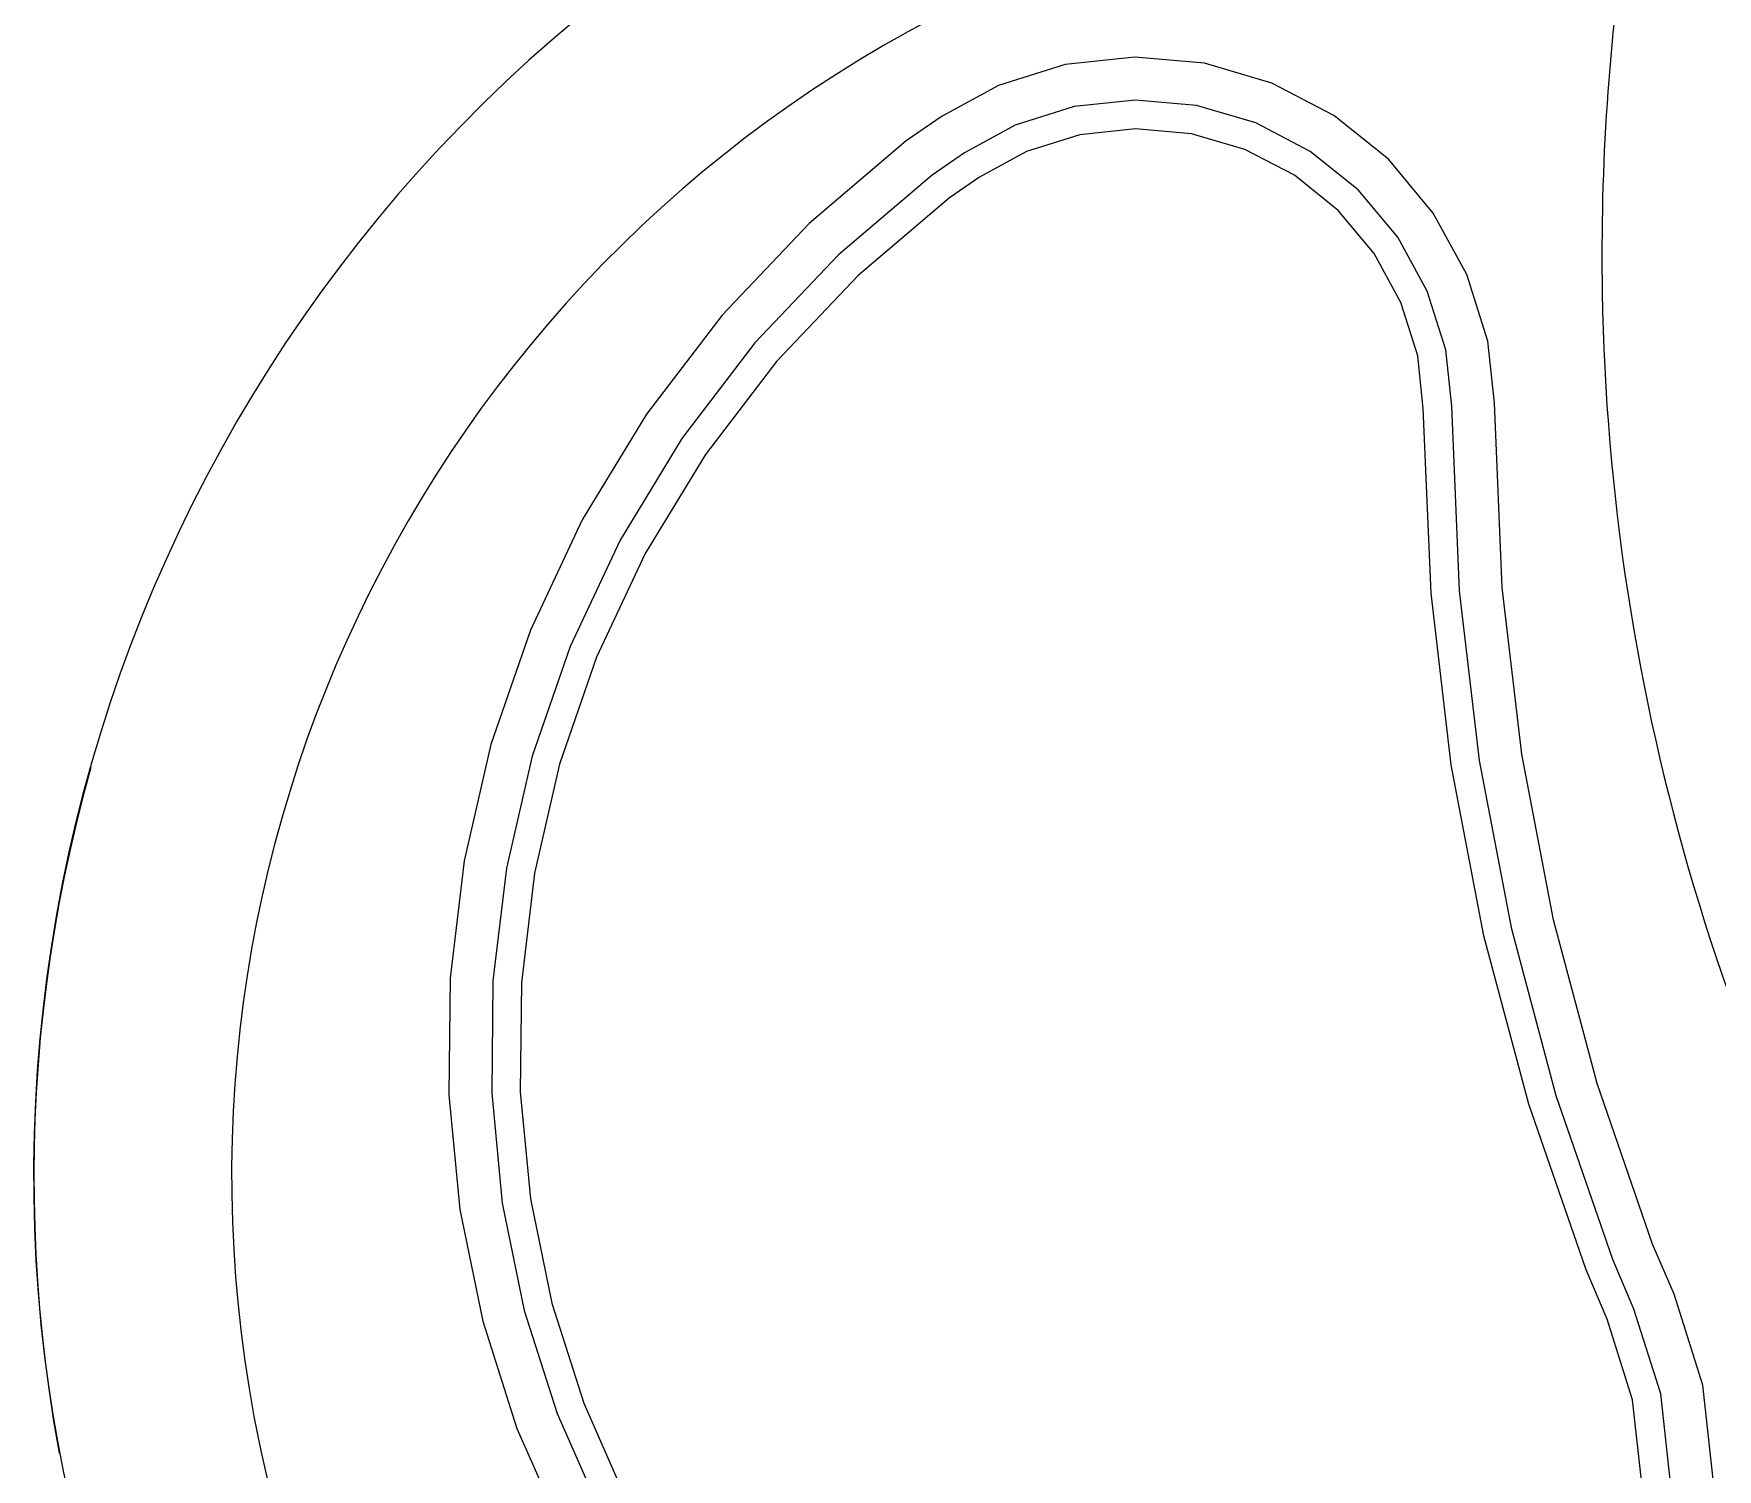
# Model space of a CAD drawing. Header units: millimetres. Extents: x -14000 to -11893, y 5996570 to 5998427.
# Drawn here: x -13041.23 to -13019.97, y 5997231.31 to 5997249.43 of the extents above; entities that cross this region are included whole.
import ezdxf

# ---------------------------------------------------------------- set-up
doc = ezdxf.new("R2010")
doc.units = ezdxf.units.MM
doc.header["$LTSCALE"] = 0.25
doc.layers.add('3_sidewalk_UNBC', color=253, linetype='Continuous')

msp = doc.modelspace()

# ---------------------------------------------------------------- linework, layer by layer
at = {"layer": '3_sidewalk_UNBC'}
for p, q in [((-13028.204, 5997249.042), (-13029.047, 5997248.777)), ((-13027.325, 5997249.136), (-13028.204, 5997249.042)), ((-13026.445, 5997249.058), (-13027.325, 5997249.136)), ((-13025.597, 5997248.809), (-13026.445, 5997249.058)), ((-13029.047, 5997248.777), (-13029.757, 5997248.389)), ((-13024.814, 5997248.4), (-13025.597, 5997248.809)), ((-13028.093, 5997248.511), (-13028.835, 5997248.278)), ((-13027.32, 5997248.594), (-13028.093, 5997248.511)), ((-13026.546, 5997248.525), (-13027.32, 5997248.594)), ((-13025.8, 5997248.306), (-13026.546, 5997248.525)), ((-13029.757, 5997248.389), (-13030.213, 5997248.078)), ((-13025.112, 5997247.946), (-13025.8, 5997248.306)), ((-13024.126, 5997247.846), (-13024.814, 5997248.4)), ((-13030.213, 5997248.078), (-13031.439, 5997247.035)), ((-13028.835, 5997248.278), (-13029.475, 5997247.928)), ((-13028.019, 5997248.156), (-13028.693, 5997247.945)), ((-13027.317, 5997248.232), (-13028.019, 5997248.156)), ((-13026.613, 5997248.17), (-13027.317, 5997248.232)), ((-13025.936, 5997247.971), (-13026.613, 5997248.17)), ((-13029.475, 5997247.928), (-13029.885, 5997247.648)), ((-13028.693, 5997247.945), (-13029.287, 5997247.621)), ((-13025.31, 5997247.644), (-13025.936, 5997247.971)), ((-13024.506, 5997247.459), (-13025.112, 5997247.946)), ((-13023.559, 5997247.168), (-13024.126, 5997247.846)), ((-13029.885, 5997247.648), (-13031.068, 5997246.642)), ((-13029.287, 5997247.621), (-13029.667, 5997247.362)), ((-13024.76, 5997247.201), (-13025.31, 5997247.644)), ((-13024.008, 5997246.863), (-13024.506, 5997247.459)), ((-13029.667, 5997247.362), (-13030.82, 5997246.381)), ((-13031.439, 5997247.035), (-13032.536, 5997245.88)), ((-13024.306, 5997246.659), (-13024.76, 5997247.201)), ((-13023.135, 5997246.393), (-13023.559, 5997247.168)), ((-13023.635, 5997246.181), (-13024.008, 5997246.863)), ((-13031.068, 5997246.642), (-13032.124, 5997245.529)), ((-13023.968, 5997246.039), (-13024.306, 5997246.659)), ((-13030.82, 5997246.381), (-13031.85, 5997245.295)), ((-13022.871, 5997245.55), (-13023.135, 5997246.393)), ((-13023.402, 5997245.439), (-13023.635, 5997246.181)), ((-13023.756, 5997245.365), (-13023.968, 5997246.039)), ((-13032.536, 5997245.88), (-13033.493, 5997244.628)), ((-13032.124, 5997245.529), (-13033.046, 5997244.323)), ((-13022.787, 5997244.77), (-13022.871, 5997245.55)), ((-13023.685, 5997244.702), (-13023.756, 5997245.365)), ((-13023.326, 5997244.729), (-13023.402, 5997245.439)), ((-13031.85, 5997245.295), (-13032.748, 5997244.119)), ((-13023.586, 5997242.368), (-13023.685, 5997244.702)), ((-13023.227, 5997242.397), (-13023.326, 5997244.729)), ((-13022.689, 5997242.44), (-13022.787, 5997244.77)), ((-13033.493, 5997244.628), (-13034.302, 5997243.295)), ((-13033.046, 5997244.323), (-13033.825, 5997243.04)), ((-13032.748, 5997244.119), (-13033.508, 5997242.869)), ((-13034.302, 5997243.295), (-13034.957, 5997241.9)), ((-13033.825, 5997243.04), (-13034.456, 5997241.697)), ((-13033.508, 5997242.869), (-13034.122, 5997241.561)), ((-13023.332, 5997240.2), (-13023.586, 5997242.368)), ((-13022.976, 5997240.255), (-13023.227, 5997242.397)), ((-13022.442, 5997240.337), (-13022.689, 5997242.44)), ((-13034.957, 5997241.9), (-13035.455, 5997240.459)), ((-13034.456, 5997241.697), (-13034.935, 5997240.31)), ((-13034.122, 5997241.561), (-13034.588, 5997240.211)), ((-13035.455, 5997240.459), (-13035.792, 5997238.99)), ((-13034.935, 5997240.31), (-13035.259, 5997238.897)), ((-13022.569, 5997238.126), (-13022.976, 5997240.255)), ((-13022.042, 5997238.246), (-13022.442, 5997240.337)), ((-13034.588, 5997240.211), (-13034.904, 5997238.835)), ((-13022.92, 5997238.045), (-13023.332, 5997240.2)), ((-13035.792, 5997238.99), (-13035.968, 5997237.51)), ((-13035.259, 5997238.897), (-13035.429, 5997237.475)), ((-13034.904, 5997238.835), (-13035.069, 5997237.451)), ((-13022.008, 5997236.022), (-13022.569, 5997238.126)), ((-13021.491, 5997236.18), (-13022.042, 5997238.246)), ((-13022.352, 5997235.917), (-13022.92, 5997238.045)), ((-13035.968, 5997237.51), (-13035.986, 5997236.037)), ((-13035.429, 5997237.475), (-13035.445, 5997236.059)), ((-13035.069, 5997237.451), (-13035.085, 5997236.074)), ((-13020.79, 5997234.15), (-13021.491, 5997236.18)), ((-13035.986, 5997236.037), (-13035.847, 5997234.587)), ((-13035.445, 5997236.059), (-13035.312, 5997234.667)), ((-13035.085, 5997236.074), (-13034.956, 5997234.721)), ((-13021.294, 5997233.956), (-13022.008, 5997236.022)), ((-13021.63, 5997233.826), (-13022.352, 5997235.917)), ((-13034.956, 5997234.721), (-13034.686, 5997233.405)), ((-13035.847, 5997234.587), (-13035.558, 5997233.178)), ((-13035.312, 5997234.667), (-13035.035, 5997233.314)), ((-13020.519, 5997233.518), (-13020.79, 5997234.15)), ((-13021.026, 5997233.33), (-13021.294, 5997233.956)), ((-13021.364, 5997233.204), (-13021.63, 5997233.826)), ((-13020.157, 5997232.372), (-13020.519, 5997233.518)), ((-13035.035, 5997233.314), (-13034.62, 5997232.015)), ((-13034.686, 5997233.405), (-13034.283, 5997232.143)), ((-13021.042, 5997232.185), (-13021.364, 5997233.204)), ((-13020.688, 5997232.26), (-13021.026, 5997233.33)), ((-13035.558, 5997233.178), (-13035.126, 5997231.823)), ((-13020.017, 5997231.104), (-13020.157, 5997232.372)), ((-13034.283, 5997232.143), (-13033.754, 5997230.946)), ((-13020.921, 5997231.093), (-13021.042, 5997232.185)), ((-13020.559, 5997231.098), (-13020.688, 5997232.26)), ((-13034.62, 5997232.015), (-13034.076, 5997230.783)), ((-13035.126, 5997231.823), (-13034.558, 5997230.538))]:
    msp.add_line(p, q, dxfattribs=at)
for centre, radius, start, end in [((-13022.226, 5997235.004), 19.001, 113.9225, 190.59), ((-12993.73, 5997246.664), 27.7, 171.1627, 181.0295), ((-13022.226, 5997235.004), 16.501, 113.9225, 190.58), ((-12993.55, 5997246.623), 27.88, 180.9326, 212.1943), ((-13022.321, 5997235), 18.903, 164.1313, 230.5354), ((-13022.228, 5997235.002), 16.499, 190.5734, 240.9262)]:
    msp.add_arc(centre, radius, start, end, dxfattribs=at)

doc.saveas('drawing.dxf')
